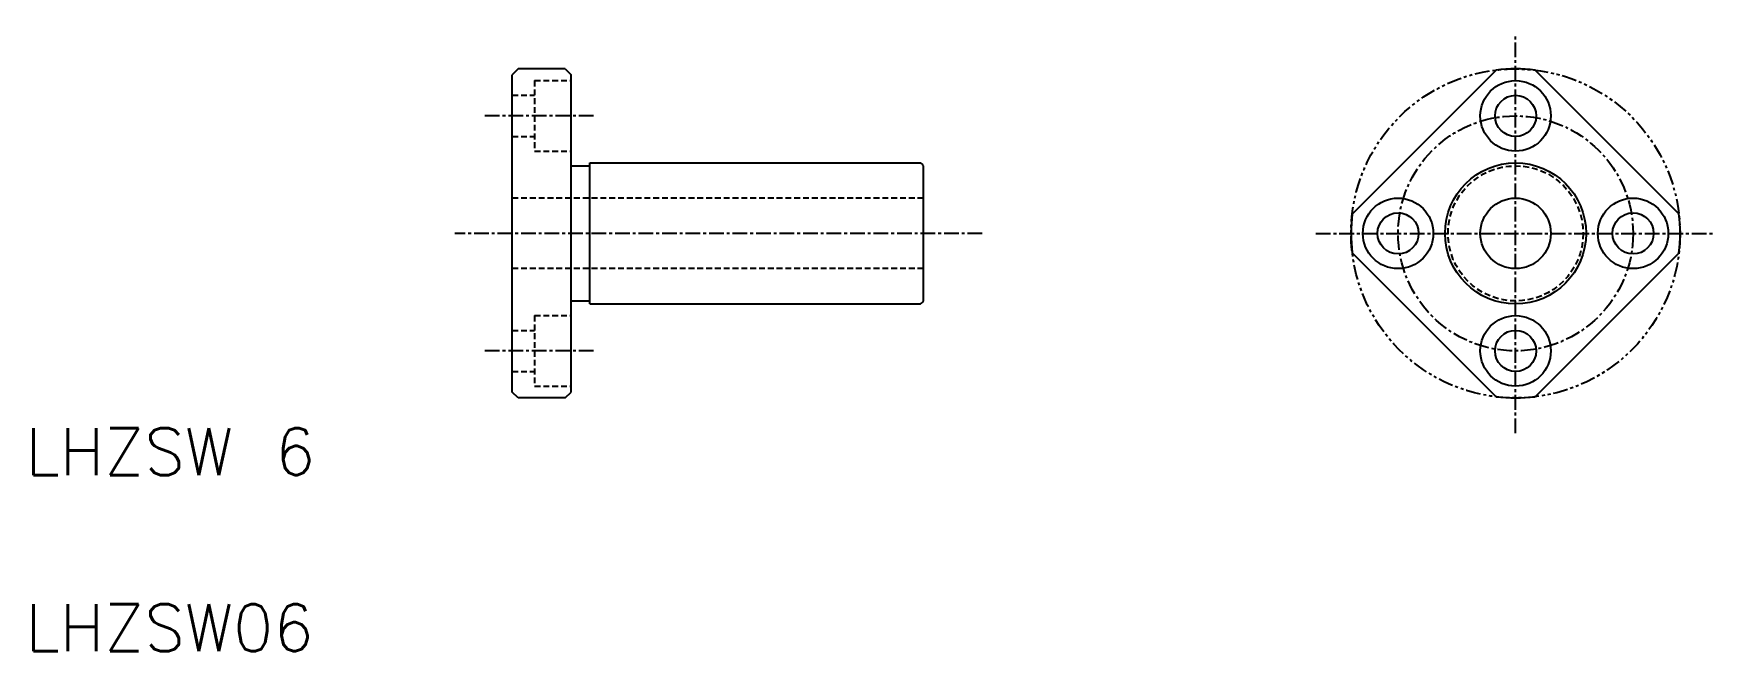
# Model space of a CAD drawing. Extents: x 262 to 405, y 153 to 205.
import ezdxf

# ---------------------------------------------------------------- set-up
doc = ezdxf.new("R2010")
doc.units = 0
for name, pattern in [('CENTER', [2, 1.25, -0.25, 0.25, -0.25]), ('DASHED', [0.75, 0.5, -0.25]), ('PHANTOM', [2.5, 1.25, -0.25, 0.25, -0.25, 0.25, -0.25])]:
    doc.linetypes.add(name, pattern=pattern)
doc.layers.get('0').update_dxf_attribs({"linetype": 'CONTINUOUS'})
doc.layers.add('CENTER', color=1, linetype='CENTER')
doc.styles.get("Standard").update_dxf_attribs({"font": 'txt.shx', "bigfont": 'bigfont.shx'})

msp = doc.modelspace()

# ---------------------------------------------------------------- linework, layer by layer
at = {"color": 7, "linetype": 'CONTINUOUS'}
for p, q in [((302.91, 202.19), (302.41, 201.69)), ((306.91, 202.19), (302.91, 202.19)), ((306.91, 202.19), (307.41, 201.69)), ((386.15, 202.09), (373.9, 189.84)), ((401.71, 189.84), (389.46, 202.09)), ((302.41, 174.69), (302.41, 201.69)), ((307.41, 174.69), (307.41, 201.69)), ((307.41, 193.94), (309.01, 193.94)), ((309.01, 194.19), (337.16, 194.19)), ((309.01, 182.19), (309.01, 194.19)), ((310.54, 194.19), (310.54, 194.19)), ((337.41, 182.44), (337.41, 193.94)), ((386.15, 174.29), (373.9, 186.53)), ((401.71, 186.53), (389.46, 174.29)), ((307.41, 182.44), (309.01, 182.44)), ((309.01, 182.19), (337.16, 182.19)), ((310.54, 182.19), (310.54, 182.19)), ((313.66, 182.19), (313.66, 182.19)), ((302.91, 174.19), (302.41, 174.69)), ((306.91, 174.19), (307.41, 174.69)), ((306.91, 174.19), (302.91, 174.19))]:
    msp.add_line(p, q, dxfattribs=at)
at = {"color": 3, "linetype": 'DASHED'}
for p, q in [((304.31, 201.19), (304.31, 195.19)), ((304.31, 201.19), (307.41, 201.19)), ((302.41, 199.94), (304.31, 199.94)), ((302.41, 196.44), (304.31, 196.44)), ((304.31, 195.19), (307.41, 195.19)), ((337.41, 191.19), (302.41, 191.19)), ((337.41, 185.19), (302.41, 185.19)), ((304.31, 181.19), (307.41, 181.19)), ((304.31, 181.19), (304.31, 175.19)), ((302.41, 179.94), (304.31, 179.94)), ((302.41, 176.44), (304.31, 176.44)), ((304.31, 175.19), (307.41, 175.19))]:
    msp.add_line(p, q, dxfattribs=at)
at = {"color": 3, "linetype": 'PHANTOM'}
msp.add_circle((387.8, 188.19), 14, dxfattribs=at)
at = {"color": 7, "linetype": 'CONTINUOUS'}
for centre, radius in [((387.8, 198.19), 3), ((387.8, 198.19), 1.75), ((387.8, 188.19), 6), ((377.8, 188.19), 3), ((387.8, 188.19), 3), ((397.8, 188.19), 3), ((377.8, 188.19), 1.75), ((397.8, 188.19), 1.75), ((387.8, 178.19), 3), ((387.8, 178.19), 1.75)]:
    msp.add_circle(centre, radius, dxfattribs=at)
at = {"color": 3, "linetype": 'DASHED'}
msp.add_circle((387.8, 188.19), 5.75, dxfattribs=at)
at = {"color": 7, "linetype": 'CONTINUOUS'}
for centre, radius, start, end in [((387.8, 188.19), 14, 83.2132, 96.7868), ((336.66, 193.44), 0.9, 33.5573, 56.4427), ((387.8, 188.19), 14, 173.2132, 186.7868), ((387.8, 188.19), 14, 353.2132, 6.7868), ((336.66, 182.94), 0.9, 303.5573, 326.4427), ((387.8, 188.19), 14, 263.2132, 276.7868)]:
    msp.add_arc(centre, radius, start, end, dxfattribs=at)
at = {"layer": 'CENTER', "color": 1, "linetype": 'CENTER'}
for p, q in [((387.8, 171.19), (387.8, 205.19)), ((309.33, 198.19), (300.07, 198.19)), ((342.41, 188.19), (297.51, 188.19)), ((370.8, 188.19), (404.8, 188.19)), ((309.33, 178.19), (300.07, 178.19))]:
    msp.add_line(p, q, dxfattribs=at)
msp.add_circle((387.8, 188.19), 10, dxfattribs=at)

# ---------------------------------------------------------------- texts
at = {"color": 7, "linetype": 'CONTINUOUS'}
for s, p in [('LHZSW 6', (260.99, 167.63)), ('LHZSW06', (260.99, 152.63))]:
    msp.add_text(s, height=4, dxfattribs=at).set_placement(p)

doc.saveas('drawing.dxf')
